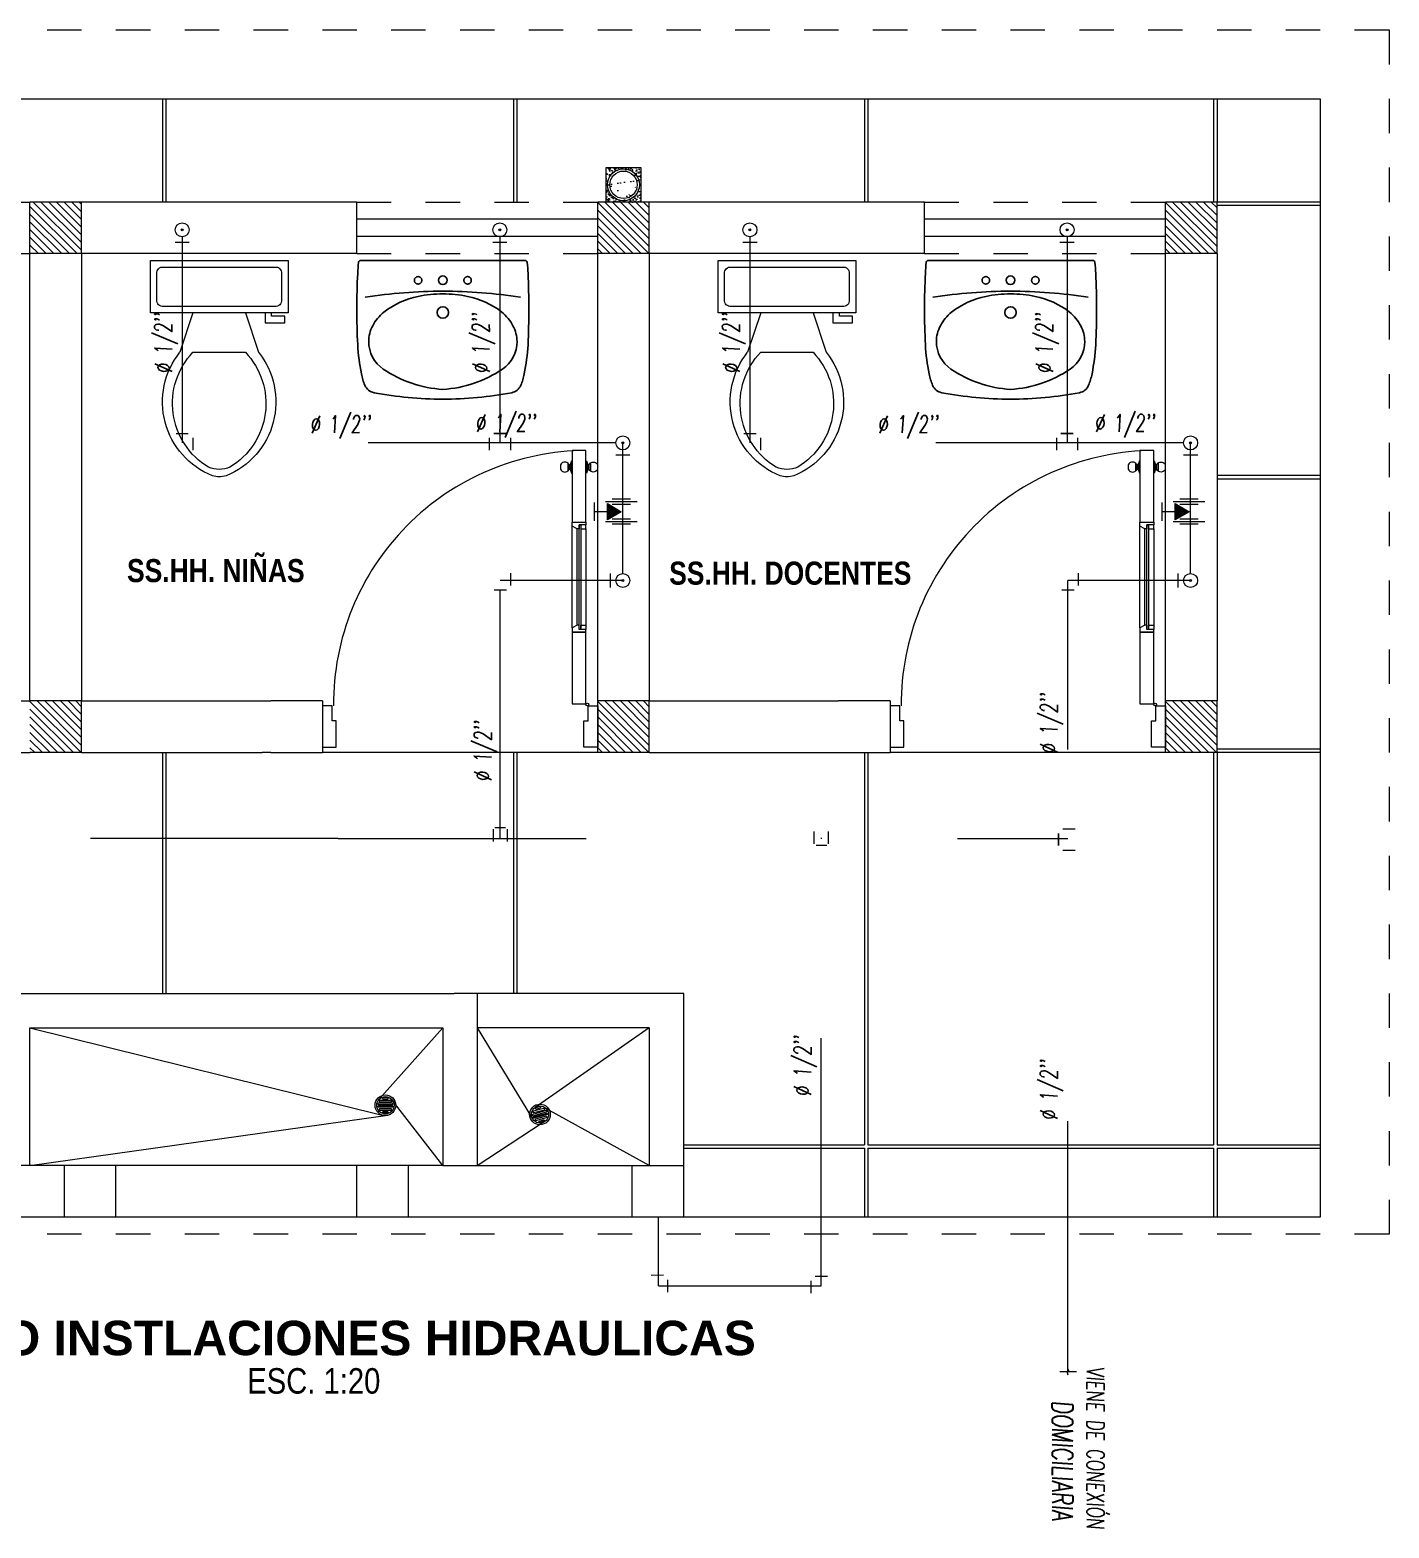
# Model space of a CAD drawing. Header units: metres. Extents: x 800066 to 1601495, y 9254195 to 18508415.
# Drawn here: x 800744.088 to 800748.038, y 9254203.555 to 9254207.909 of the extents above; entities that cross this region are included whole.
import ezdxf
from ezdxf.enums import TextEntityAlignment as Align

# ---------------------------------------------------------------- set-up
doc = ezdxf.new("R2010")
doc.units = ezdxf.units.M
doc.header["$LTSCALE"] = 0.3
doc.header["$MEASUREMENT"] = 0
for name, pattern in [('ACAD_ISO02W100', [15, 12, -3]), ('ACAD_ISO03W100', [30, 12, -18]), ('CENTER2', [1.125, 0.75, -0.125, 0.125, -0.125]), ('DASHED2', [0.375, 0.25, -0.125]), ('RAYITAS', [0.375, 0.25, -0.125])]:
    doc.linetypes.add(name, pattern=pattern)
for name, color, linetype, lineweight in [('-Achurado', 251, 'Continuous', 5), ('-Acotado', 251, 'Continuous', 5), ('-Textos', 7, 'Continuous', 20), ('-Vista', 148, 'Continuous', 9), ('acesorios agua fria', 7, 'Continuous', 20), ('ACI EJE', 8, 'DASHED2', 0), ('COTAS', 7, 'Continuous', 15), ('Desagüe', 155, 'Continuous', 40), ('FIC-2ES_CONCRETO 210', 251, 'Continuous', 30), ('ProfileEdges', 250, 'Continuous', 9), ('TEXTO', 7, 'Continuous', 20), ('TUBERIA AGUA', 5, 'CENTER2', 30), ('ventana alta', 7, 'ACAD_ISO02W100', 25)]:
    doc.layers.add(name, color=color, linetype=linetype, lineweight=lineweight)
doc.layers.add('g-textos-titulos', color=4, linetype='Continuous')
doc.layers.add('THIET-BI', color=21, linetype='Continuous')
doc.layers.add('Observacioness', color=6, linetype='Continuous', plot=False)
doc.styles.add('-Arial Narrow', font='ARIALN.TTF')
doc.styles.add('25-TITULO', font='arialbd.ttf', dxfattribs={"height": 0.1})
doc.styles.add('3mm', font='romans.shx', dxfattribs={"width": 0.9})
pattern_1 = [(314.9999999999999, (800625.4809181434, 9254152.841094268), (0.01122532015133645, 0.01122532015133644), [])]

# ---------------------------------------------------------------- blocks, each defined once
blk = doc.blocks.new('A$C562401CD')
at = {"color": 252, "lineweight": 5}
for p, q in [((0.8115284862681449, 1.616535924223626, -3.606926568657081e-09), (0.8115285646154007, 1.596488424220738, -3.606921012436355e-09)), ((0.8149236575519012, 1.626255937495955, -3.606846938606967e-09), (0.8149238118779465, 1.586768437488104, -3.606835994535719e-09)), ((0.8635686575408101, 1.626256127620678, -3.605667438476309e-09), (0.8635688118814073, 1.586768627612841, -3.605656494404703e-09)), ((0.8669639048037823, 1.616536140888059, -3.605582420575653e-09), (0.8669639831643394, 1.596488640885156, -3.605576864354615e-09)), ((0.8079518365102274, 1.613194660243991, -3.60701236631768e-09), (0.8067368365110497, 1.613194655495406, -3.607041826542953e-09)), ((0.8067368887446662, 1.599829655493139, -3.607038122395751e-09), (0.8079518887463166, 1.599829660241724, -3.607008662170425e-09)), ((0.8705405806798296, 1.613194904866646, -3.605494770841424e-09), (0.871755580678581, 1.613194909615444, -3.605465310616164e-09)), ((0.8717556329169156, 1.599829909613163, -3.605461606468857e-09), (0.8705406329156915, 1.599829904864379, -3.605491066694176e-09))]:
    blk.add_line(p, q, dxfattribs=at)
at = {"color": 252, "linetype": 'Continuous', "lineweight": 5}
blk.add_line((0.8324982573137163, 1.089012256180254, -3.606271957847167e-09), (0.8324970261641909, 1.404012256177751, -3.60635926098104e-09), dxfattribs=at)
at = {"color": 252, "lineweight": 5}
for points in [[(0.8024843142502789, 1.618890312873063, 0.5366071421153064), (0.7787918353183727, 1.613498296275182), (0.7787918899261967, 1.599525796279863, 0.5366071422821767), (0.8024844110082654, 1.594133964874572)], [(0.8760080584174545, 1.61889060023401, -0.5366071421153064), (0.8997005794968516, 1.61349876883628), (0.8997006341099905, 1.599526268840762, -0.5366071422821767), (0.8760081551754126, 1.594134252235719)]]:
    blk.add_lwpolyline(points, format="xyb", dxfattribs=at)
for points in [[(0.8061293953484778, 1.598139805381493), (0.8061293299066108, 1.614884500851929, 0.1006167159988266), (0.8024843110287065, 1.619714709604366), (0.8024844142253471, 1.593309568138764, 0.1006167159873857)], [(0.8723631395225766, 1.598140064250103), (0.8723630740741726, 1.614884759720738, -0.1006167159988266), (0.8760080551952285, 1.619714996965513), (0.8760081584023283, 1.593309855499712, -0.1006167159873857)]]:
    blk.add_lwpolyline(points, format="xyb", close=True, dxfattribs=at)
for points in [[(0.8167463071297902, 1.587983444611496), (0.8167461623004897, 1.625040944618931), (0.8149236575519012, 1.626255937495955), (0.8115284862681449, 1.616535924223626), (0.8097059898292116, 1.61562466710177), (0.8097060610575966, 1.597399667097861), (0.811528564622165, 1.596488424220738), (0.8149238118853077, 1.586768437488104), (0.8167463071363272, 1.587983444611496)], [(0.8617460236566785, 1.660512370496903), (0.8167460236569184, 1.660512194618548), (0.8167469382248669, 1.426512194620173), (0.8617469382250533, 1.426512370498529), (0.8617460236566785, 1.660512370496903)], [(0.8617463071321936, 1.587983620490064), (0.8617461622891938, 1.625041120497485), (0.8635686575408101, 1.626256127620678), (0.8669639048037823, 1.616536140888059), (0.868786408366077, 1.615624898012157), (0.8687864795993789, 1.597399898008447), (0.866963983157774, 1.596488640885156), (0.8635688118740461, 1.58676862761304), (0.8617463071252303, 1.587983620490064)], [(0.8061293923055359, 1.598918403118645), (0.8067368923057643, 1.598918405492824), (0.80673683294998, 1.614105905495933), (0.8061293329497516, 1.61410590312174)], [(0.8097060551241668, 1.59891841709775), (0.8079518923078126, 1.598918410241623), (0.8079518329487314, 1.614105910244717), (0.809705995765114, 1.614105917100645)], [(0.8687864736608333, 1.598918648008137), (0.8705406364771875, 1.598918654864278), (0.8705405771183337, 1.614106154867159), (0.8687864143017521, 1.614106148011231)], [(0.8723631364790378, 1.598918661987256), (0.8717556364788095, 1.598918659612863), (0.8717555771171135, 1.614106159615957), (0.8723630771173134, 1.61410616199035)], [(0.8617469734005851, 1.417512370498741), (0.8446469734005859, 1.417512303664935), (0.8446469734005859, 1.417512303664935), (0.839246973400293, 1.417512282559557), (0.8392470261637186, 1.404012282559464), (0.8324970261641909, 1.404012256177751), (0.8167469921598354, 1.412712492319187), (0.8167469382248669, 1.426512194620173), (0.8617469382250533, 1.426512370498529), (0.8617469734005851, 1.417512370498741)], [(0.8167482913179924, 1.080311896923902), (0.8167469921598354, 1.412712492319187)], [(0.8617470261640108, 1.404012370498648), (0.8617482573135646, 1.089012370501351)], [(0.8617483100771892, 1.075512370501059), (0.8446483100769626, 1.075512303667452), (0.8446483100769626, 1.075512303667452), (0.839248310076897, 1.075512282562087), (0.8392482573134714, 1.089012282561967), (0.8324982573137163, 1.089012256180254), (0.8167482913179924, 1.080311896923902), (0.8167483452529609, 1.066512194622916), (0.8617483452529484, 1.066512370501272), (0.8617483100771892, 1.075512370501059)], [(0.8617483452529484, 1.066512370501272), (0.8167483452529609, 1.066512194622916), (0.8167492598211368, 0.8325121946245417), (0.8617492598210958, 0.8325123705030961), (0.8617483452529484, 1.066512370501272)], [(0.03149947967517619, 0.776259125545252), (0.03149928620894116, 0.8257591255449057), (-7.137911381960294e-07, 0.8257590024299759), (-1.861556313542678e-07, 0.6907590024309087), (0.04499981384432772, 0.6907591783094631), (0.04499947967508433, 0.7762591783086776), (0.03149947967517619, 0.776259125545252)], [(0.8684994796687704, 0.7762623968852154), (0.8684992862025354, 0.8257623968848691), (0.8999992862020179, 0.8257625199997989), (0.8999998138374963, 0.6907625200007317), (0.8549998138381341, 0.6907623441221631), (0.8549994796690896, 0.7762623441217897), (0.8684994796687704, 0.7762623968852154)]]:
    blk.add_lwpolyline(points, dxfattribs=at)
at = {"color": 252, "linetype": 'Continuous', "lineweight": 5}
blk.add_lwpolyline([(0.839248310076897, 1.075512282562087), (0.839246973400293, 1.417512282559557), (0.8446469734005859, 1.417512303664935), (0.8446483100769626, 1.075512303667452)], close=True, dxfattribs=at)
at = {"color": 252, "lineweight": 5}
for points in [[(0.8617470261640108, 1.404012370498648), (0.8617469734005851, 1.417512370498741), (0.8446469734005859, 1.417512303664935), (0.8446470261640115, 1.404012303664842)], [(0.8617482573135646, 1.089012370501351), (0.8617483100771892, 1.075512370501059), (0.8446483100769626, 1.075512303667452), (0.844648257313537, 1.089012303667346)]]:
    blk.add_lwpolyline(points, close=True, dxfattribs=at)
blk.add_circle((0.8662492686148369, 0.8302623880909294, -3.62615590681292e-09), 0.004500000000000447, dxfattribs=at)
at = {"color": 252, "linetype": 'Continuous', "lineweight": 5}
blk.add_arc((0.8662492686148369, 0.8302623880909294, -3.62615590681292e-09), 0.8302621950325345, 90.3107671249488, 180.3107671249618, dxfattribs=at)
blk = doc.blocks.new('Toilet - top')
at = {"color": 252, "lineweight": 13, "true_color": 0x939598}
for p, q in [((9.5, -6), (9.5, -2)), ((-10, -8.5), (-8, -8.5)), ((-10, -9.5), (-10, -8.5)), ((-8, -8.5), (-8, -8)), ((-7, -8), (-7, -9.5)), ((-4, -8), (-6, -14)), ((4, -8), (6, -14)), ((-7, -9.5), (-10, -9.5)), ((4, -14), (-4, -14))]:
    blk.add_line(p, q, dxfattribs=at)
blk.add_lwpolyline([(10.5, -8), (10.5, 0), (-10.5, 0), (-10.5, -8)], close=True, dxfattribs=at)
for points in [[(-9.5, -2), (-9.5, -6)], [(8.5, -1), (-8.5, -1)], [(-8.5, -7), (8.5, -7)]]:
    blk.add_lwpolyline(points, dxfattribs=at)
for centre, radius, start, end in [((-8.625, -1.875), 0.8838834999999999, 81.8699, 188.1301), ((8.625, -1.875), 0.8838834999999999, 351.8699, 98.13009999999998), ((-8.625, -6.125), 0.8838834999999999, 171.869898, 278.1301), ((8.625, -6.125), 0.8838834999999999, 261.8699, 8.130099999999993), ((3.519562435188957, -21.58049502388982), 12.16902005083647, 141.4691096810948, 247.9714346835576), ((4.199957580658808, -21.81740929088453), 11.3291791325804, 136.3677254423718, 238.946823937405), ((-3.519499936778317, -21.58047137067522), 12.16903423757823, 292.0284332733153, 38.53070636800452), ((-4.199890672038477, -21.81738596564129), 11.32918622148567, 301.0530065773863, 43.63209216694732), ((2.096609817270334e-05, -27.87646475467881), 4, 245.7318247449371, 294.2681740488959), ((2.094152141829397e-05, -28.99996806116074), 4, 254.8605283244436, 285.1394707718433)]:
    blk.add_arc(centre, radius, start, end, dxfattribs=at)
blk = doc.blocks.new('GO-L1')
at = {"color": 252, "true_color": 0x939598}
for q in [(-0.3327824254450604, 0), (0.3327824254450604, 0)]:
    blk.add_line((0, 0), q, dxfattribs=at)
at = {"color": 252, "linetype": 'RAYITAS', "true_color": 0x939598}
for centre in [(-0.09999999999999432, -0.0799999999999983), (0.09999999999999432, -0.0799999999999983)]:
    blk.add_circle(centre, 0.015, dxfattribs=at)
at = {"color": 252, "true_color": 0x939598}
for centre, radius in [((0, -0.0799999999999983), 0.0175), ((0, -0.2099999999999937), 0.023)]:
    blk.add_circle(centre, radius, dxfattribs=at)
for centre, radius, start, end in [((-0.3327824254450604, -0.007999999999995566), 0.008, 90, 174.3540644898842), ((0.3327824254450604, -0.007999999999995566), 0.008, 5.645935510115757, 90), ((2.652542007047458, -0.195999999999998), 3, 177.2487454111207, 182.7512545888794), ((0.5200601350663305, -0.09231231808202267), 0.8650000000000001, 174.3540644898844, 177.3288293691804), ((-0.5200601350663305, -0.09231231808202267), 0.8650000000000001, 2.67117063081956, 5.645935510115578), ((-2.652542007047458, -0.195999999999998), 3, 357.2487454111206, 2.751254588879296), ((0, -2.123999999999995), 2, 90, 99.01986024400992), ((-0.03181321100632317, -0.4781009698542675), 0.34, 101.5680942305904, 127.4202598148405), ((-0.003000947976701696, -0.6099905202330262), 0.475, 89.63801516326619, 101.7831711117331), ((0, -2.123999999999995), 2, 80.98013975599007, 90), ((0.003000947976701696, -0.6099905202330262), 0.475, 78.21682888826687, 90.36198483673382), ((0.03181321100632317, -0.4781009698542675), 0.34, 52.57974018515949, 78.43190576940964), ((-0.1193186804561464, -0.3496382568626899), 0.185, 130.0736628823188, 152.3456732909803), ((0.1193186804561464, -0.3496382568626899), 0.185, 27.65432670901967, 49.92633711768118), ((-0.1695964615588963, -0.3269999999999982), 0.13, 150.8983235834534, 180), ((0.1695964615588963, -0.3269999999999982), 0.13, 0, 29.10167641654664), ((0.5195640095527239, -0.2901783038704195), 0.8650000000000001, 183.3019116716037, 191.1871020332788), ((-0.1645964615588866, -0.3269999999999982), 0.135, 180, 235.6913590017151), ((0.1645964615588866, -0.3269999999999982), 0.135, 304.3086409982849, 0), ((-0.5195640095527239, -0.2901783038704195), 0.8650000000000001, 348.8128979667213, 356.6980883283964), ((-0.08394301275494342, -0.4085321012941279), 0.25, 191.4125232143251, 202.4373626343587), ((0.02729754206491464, -0.04578502322551969), 0.4754484862487149, 235.6913590017151, 266.7085929295283), ((-0.02729754206491464, -0.04578502322551969), 0.4754484862487149, 273.2914070704717, 304.3086409982849), ((0.08394301275494342, -0.4085321012941279), 0.25, 337.5626373656413, 348.5874767856749), ((-0.2688024808922336, -0.4848667398273392), 0.05, 202.4373626343588, 259.3166524255129), ((0, 0.9399999999999977), 1.5, 259.3166524255126, 270.0000000000001), ((0, 0.9399999999999977), 1.5, 270, 280.6833475744875), ((0.2688024808922336, -0.4848667398273392), 0.05, 280.6833475744872, 337.5626373656413)]:
    blk.add_arc(centre, radius, start, end, dxfattribs=at)

msp = doc.modelspace()

# ---------------------------------------------------------------- hatches: boundary and pattern name
at = {"layer": '-Achurado', "lineweight": 5, "ltscale": 0.008999999999999998}
h = msp.add_hatch(dxfattribs=at)
h.set_pattern_fill('ANSI31', color=256, scale=0.005, angle=-90.00000000000001)
h.set_pattern_definition(pattern_1)
h.paths.add_polyline_path([(800744.0876254417, 9254207.409023058), (800744.0876254428, 9254207.25902314), (800744.2376254844, 9254207.259023128), (800744.2376254832, 9254207.409023046)])
h = msp.add_hatch(dxfattribs=at)
h.set_pattern_fill('ANSI31', color=256, scale=0.005, angle=-90.00000000000001)
h.set_pattern_definition(pattern_1)
h.paths.add_polyline_path([(800745.7376260465, 9254207.409022909), (800745.7376260476, 9254207.25902299), (800745.8876260892, 9254207.259022977), (800745.8876260881, 9254207.409022897)])
h = msp.add_hatch(dxfattribs=at)
h.set_pattern_fill('ANSI31', color=256, scale=0.005, angle=-90.00000000000001)
h.set_pattern_definition([(314.9999999999999, (800627.1309108535, 9254152.841094268), (0.01122532015133645, 0.01122532015133644), [])])
h.paths.add_polyline_path([(800747.3876187566, 9254207.409022909), (800747.3876187578, 9254207.25902299), (800747.5376187993, 9254207.259022977), (800747.5376187982, 9254207.409022897)])
h = msp.add_hatch(dxfattribs=at)
h.set_pattern_fill('ANSI31', color=256, scale=0.005, angle=-90.00000000000001)
h.set_pattern_definition([(314.9999999999999, (800623.8309175699, 9254151.391093899), (0.01122532015133645, 0.01122532015133644), [])])
h.paths.add_polyline_path([(800744.0876254732, 9254205.959022539), (800744.0876254742, 9254205.809022618), (800744.2376255157, 9254205.809022607), (800744.2376255146, 9254205.959022526)])
h = msp.add_hatch(dxfattribs=at)
h.set_pattern_fill('ANSI31', color=256, scale=0.005, angle=-90.00000000000001)
h.set_pattern_definition([(314.9999999999999, (800625.4809181421, 9254151.391093945), (0.01122532015133645, 0.01122532015133644), [])])
h.paths.add_polyline_path([(800745.7376260454, 9254205.959022583), (800745.7376260464, 9254205.809022665), (800745.8876260879, 9254205.809022654), (800745.8876260868, 9254205.959022572)])
h = msp.add_hatch(dxfattribs=at)
h.set_pattern_fill('ANSI31', color=256, scale=0.005, angle=-90.00000000000001)
h.set_pattern_definition([(314.9999999999999, (800627.1309109275, 9254151.39109399), (0.01122532015133645, 0.01122532015133644), [])])
h.paths.add_polyline_path([(800747.3876188307, 9254205.95902263), (800747.3876188317, 9254205.809022712), (800747.5376188733, 9254205.809022699), (800747.5376188722, 9254205.959022619)])
at = {"layer": 'acesorios agua fria'}
h = msp.add_hatch(color=5, dxfattribs=at)
h.dxf.hatch_style = 1
h.paths.add_polyline_path([(800744.5328302433, 9254207.32812077, -1), (800744.5271760403, 9254207.32812077, -1)])
h = msp.add_hatch(color=5, dxfattribs=at)
h.dxf.hatch_style = 1
h.paths.add_polyline_path([(800745.4561862837, 9254207.32812077, -1), (800745.4505320807, 9254207.32812077, -1)])
h = msp.add_hatch(color=5, dxfattribs=at)
h.dxf.hatch_style = 1
h.paths.add_polyline_path([(800746.1828296552, 9254207.328120777, -1), (800746.1771754522, 9254207.328120777, -1)])
h = msp.add_hatch(color=5, dxfattribs=at)
h.dxf.hatch_style = 1
h.paths.add_polyline_path([(800747.1045687451, 9254207.328120777, -1), (800747.0989145421, 9254207.328120777, -1)])
h = msp.add_hatch(color=5, dxfattribs=at)
h.dxf.hatch_style = 1
h.paths.add_polyline_path([(800745.8079603208, 9254206.709022468, 1), (800745.8136145239, 9254206.709022468, 1)])
h = msp.add_hatch(color=5, dxfattribs=at)
h.dxf.hatch_style = 1
h.paths.add_polyline_path([(800747.4579597327, 9254206.709022475, 1), (800747.4636139357, 9254206.709022475, 1)])
h = msp.add_hatch(color=5, dxfattribs=at)
h.dxf.hatch_style = 1
h.paths.add_polyline_path([(800745.7657025505, 9254206.509045577), (800745.7656892815, 9254206.485620415), (800745.8062759116, 9254206.509022472)], flags=16)
h.paths.add_polyline_path([(800745.7657158193, 9254206.532470496), (800745.7656892815, 9254206.485620415), (800745.8062759116, 9254206.509022472)])
h = msp.add_hatch(color=5, dxfattribs=at)
h.dxf.hatch_style = 1
h.paths.add_polyline_path([(800747.4157019624, 9254206.509045584), (800747.4156886934, 9254206.485620422), (800747.4562753235, 9254206.50902248)], flags=16)
h.paths.add_polyline_path([(800747.4157152312, 9254206.532470504), (800747.4156886934, 9254206.485620422), (800747.4562753235, 9254206.50902248)])
h = msp.add_hatch(color=5, dxfattribs=at)
h.dxf.hatch_style = 1
h.paths.add_polyline_path([(800745.8062759116, 9254206.509022472), (800745.7657025505, 9254206.509045577), (800745.7656892815, 9254206.485620415)])
h = msp.add_hatch(color=5, dxfattribs=at)
h.dxf.hatch_style = 1
h.paths.add_polyline_path([(800747.4562753235, 9254206.50902248), (800747.4157019624, 9254206.509045584), (800747.4156886934, 9254206.485620422)])
h = msp.add_hatch(color=5, dxfattribs=at)
h.dxf.hatch_style = 1
h.paths.add_polyline_path([(800745.8107874223, 9254206.31184957, 1), (800745.8107874223, 9254206.306195367, 1)])
h = msp.add_hatch(color=5, dxfattribs=at)
h.dxf.hatch_style = 1
h.paths.add_polyline_path([(800747.4607868342, 9254206.311849577, 1), (800747.4607868342, 9254206.306195375, 1)])
at = {"layer": 'Observacioness', "lineweight": 5, "ltscale": 0.1}
h = msp.add_hatch(dxfattribs=at)
h.set_pattern_fill('AR-CONC', color=0, scale=0.003)
h.set_pattern_definition([(49.99999999999999, (-50.3773904806003, -21.5341941062361), (0.02151780547802261, -0.001882564049477853), [0.00225, -0.02475]), (355, (-50.3773904806003, -21.5341941062361), (-0.004162540008390001, 0.02256576401100036), [0.0018, -0.0198]), (100.45144446, (-50.37559733015951, -21.53435098566115), (0.01735526540181336, 0.02068319972905888), [0.001912205759999995, -0.02103426335999992]), (46.18420000000001, (-50.3773904806003, -21.52819410711527), (0.03201723992014717, -0.004965578423792296), [0.003375, -0.037125]), (96.63563549, (-50.37472237821203, -21.52860790491104), (0.02803985837022685, 0.02922355802323651), [0.00286831026, -0.0315514128]), (351.1841639899999, (-50.3773904806003, -21.52819410711527), (0.02803985835164319, 0.02922355800809971), [0.0027, -0.02970000003]), (21, (-50.37439048057422, -21.52969410642982), (0.01790721156355385, -0.01207856671996017), [0.00225, -0.02475]), (326.0000000000001, (-50.37439048057422, -21.52969410642982), (0.007299459957647452, 0.02175450135140559), [0.0018, -0.0198]), (71.45144474, (-50.37289821298327, -21.53070065379143), (0.02520667130189913, 0.009675934584190615), [0.0019122057, -0.02103426336]), (37.50000000000001, (-50.3773904806003, -21.5341941062361), (0.0003647956595187201, 0.009986815614939346), [0, -0.01956, 0, -0.0201, 0, -0.019875]), (7.499999999999999, (-50.3773904806003, -21.5341941062361), (0.007892086123264459, 0.01183235135647081), [0, -0.01146, 0, -0.01911, 0, -0.007575]), (327.5, (-50.38408048055135, -21.5341941062361), (0.01601467308517227, -0.0006766461520313927), [0, -0.0075, 0, -0.0234, 0, -0.03105]), (317.5, (-50.38708048057742, -21.5341941062361), (0.01749558508027159, 0.003003149469969532), [0, -0.00975, 0, -0.01554, 0, -0.02205])])
h.paths.add_polyline_path([(800745.7626260136, 9254207.409023143), (800745.7626260136, 9254207.509023143), (800745.8626260136, 9254207.509023143), (800745.8626260136, 9254207.409023143)])
edge = h.paths.add_edge_path(flags=16)
edge.add_arc((800745.8126260135, 9254207.459023144), 0.04620798642281443, 0, 360)

# ---------------------------------------------------------------- linework, layer by layer
at = {"layer": '-Vista', "color": 254, "lineweight": 5}
for p, q in [((800744.4726359554, 9254207.7093577), (800744.4726359554, 9254207.409365188)), ((800744.4826359554, 9254207.7093577), (800744.4826359554, 9254207.409365188)), ((800745.4926359555, 9254207.709357651), (800745.4926359555, 9254207.409365142)), ((800745.5026359555, 9254207.709357651), (800745.5026359555, 9254207.409365142)), ((800746.5126359555, 9254207.709357446), (800746.5126359555, 9254207.409364935)), ((800746.5226359555, 9254207.709357446), (800746.5226359555, 9254207.409364935)), ((800747.5276272228, 9254207.709015569), (800747.5276272228, 9254207.409023058)), ((800747.5376272228, 9254207.709015569), (800747.5376272228, 9254207.409023058)), ((800747.8376197331, 9254207.409023058), (800747.5376272228, 9254207.409023058)), ((800747.8376197331, 9254207.399023058), (800747.5376272228, 9254207.399023058)), ((800747.8376192481, 9254206.614022812), (800747.5376267378, 9254206.614022812)), ((800747.8376192481, 9254206.604022812), (800747.5376267378, 9254206.604022812)), ((800744.4726288071, 9254205.809022812), (800744.4726288071, 9254205.109022984)), ((800744.4826288071, 9254205.809022812), (800744.4826288071, 9254205.109022984)), ((800745.7376150265, 9254205.80902304), (800744.9376253384, 9254205.8090229)), ((800745.4926288071, 9254205.809022812), (800745.4926288071, 9254205.109022984)), ((800745.5026288071, 9254205.809022812), (800745.5026288071, 9254205.109022984)), ((800746.512628807, 9254205.809022812), (800746.512628807, 9254204.66902288)), ((800746.522628807, 9254205.809022812), (800746.522628807, 9254204.66902288)), ((800747.3876188317, 9254205.809022712), (800746.5876118497, 9254205.809022844)), ((800747.5276188356, 9254205.809022851), (800747.5276188356, 9254204.66902288)), ((800747.5376188356, 9254205.809022851), (800747.5376188356, 9254204.66902288)), ((800747.8376192481, 9254205.819022812), (800747.5376267378, 9254205.819022812)), ((800747.8376192481, 9254205.809022812), (800747.5376267378, 9254205.809022812)), ((800745.987623807, 9254204.66902288), (800746.512628807, 9254204.66902288)), ((800745.987623807, 9254204.65902288), (800746.512628807, 9254204.65902288)), ((800746.512628807, 9254204.65902288), (800746.512628807, 9254204.459022881)), ((800746.522628807, 9254204.66902288), (800747.5276188356, 9254204.66902288)), ((800746.522628807, 9254204.65902288), (800746.522628807, 9254204.459022881)), ((800746.522628807, 9254204.65902288), (800747.5276188356, 9254204.65902288)), ((800747.5276188356, 9254204.65902288), (800747.5276188356, 9254204.45902292)), ((800747.5376188356, 9254204.66902288), (800747.8376118054, 9254204.66902288)), ((800747.5376188356, 9254204.65902288), (800747.5376188356, 9254204.45902292)), ((800747.5376188356, 9254204.65902288), (800747.8376118054, 9254204.65902288))]:
    msp.add_line(p, q, dxfattribs=at)
at = {"layer": '-Vista', "color": 253, "lineweight": 5}
for p, q in [((800743.987623807, 9254205.109022984), (800745.3201974002, 9254205.109022984, -1.441893592544702e-07)), ((800745.987623807, 9254205.109022984), (800745.3201974002, 9254205.109022984, -1.441893592544702e-07)), ((800745.3876238071, 9254205.109022984), (800745.3876238071, 9254204.609022984)), ((800745.987623807, 9254204.459022984), (800745.987623807, 9254205.109022984)), ((800744.087623807, 9254204.609022984), (800744.087623807, 9254205.009022985)), ((800744.087623807, 9254205.009022985), (800745.2876238071, 9254205.009022985)), ((800744.087623807, 9254205.009022985), (800745.110914522, 9254204.755659385, -6.065445808153966)), ((800745.287623807, 9254205.009022985), (800745.102019175, 9254204.80065136, -6.065445808153966)), ((800745.2876238071, 9254205.009022985), (800745.2876238071, 9254204.609022984)), ((800745.8876238071, 9254205.009022985), (800745.3876238071, 9254205.009022985)), ((800745.3876238071, 9254205.009022985), (800745.5485533245, 9254204.744235646, -6.065445636800589)), ((800745.8876238071, 9254205.009022985), (800745.5556264963, 9254204.777732776, -6.065445636800589)), ((800745.8876238071, 9254205.009022985), (800745.8876238071, 9254204.609022984)), ((800745.2876238071, 9254204.609022984), (800745.1405393383, 9254204.799218204, -6.065445808153966)), ((800744.087623807, 9254204.609022984), (800745.1276952182, 9254204.754852992, -6.065445808153966)), ((800745.3876238071, 9254204.609022984), (800745.5766314933, 9254204.733138412, -6.065445636800589)), ((800745.8876238071, 9254204.609022984), (800745.5888124292, 9254204.773589527, -6.065445636800589)), ((800745.2876238071, 9254204.609022984), (800743.987623807, 9254204.609022984)), ((800744.187623807, 9254204.459022984), (800744.187623807, 9254204.609022984)), ((800744.337623807, 9254204.459022984), (800744.337623807, 9254204.609022984)), ((800745.0376238071, 9254204.459022984), (800745.0376238071, 9254204.609022984)), ((800745.187623807, 9254204.459022984), (800745.187623807, 9254204.609022984)), ((800745.2876238071, 9254204.609022984), (800745.987623807, 9254204.609022984)), ((800745.837623807, 9254204.459022984), (800745.837623807, 9254204.609022984)), ((800745.987623807, 9254204.459022984), (800743.987623807, 9254204.459022984))]:
    msp.add_line(p, q, dxfattribs=at)
for points, elevation in [([(800745.1406872525, 9254204.790022984), (800745.1006872525, 9254204.790022984, 0.414213562373095), (800745.0986872525, 9254204.788022984), (800745.0986872525, 9254204.788022984, 0.414213562373095), (800745.1006872525, 9254204.786022983), (800745.1406872525, 9254204.786022983, 0.414213562373095), (800745.1426872525, 9254204.788022984), (800745.1426872525, 9254204.788022984, 0.4142135623731246)], -6.065445808153966), ([(800745.1406872525, 9254204.778022984), (800745.1006872525, 9254204.778022984, -0.414213562373095), (800745.0986872525, 9254204.780022984), (800745.0986872525, 9254204.780022984, -0.4142135623730952), (800745.1006872525, 9254204.782022985), (800745.1406872525, 9254204.782022985, -0.414213562373095), (800745.1426872525, 9254204.780022984), (800745.1426872525, 9254204.780022984, -0.4142135623731245)], -6.065445808153966), ([(800745.1366872526, 9254204.798022984), (800745.1046872525, 9254204.798022984, 0.4142135623730951), (800745.1026872526, 9254204.796022983), (800745.1026872526, 9254204.796022983, 0.4142135623730951), (800745.1046872525, 9254204.794022985), (800745.1366872526, 9254204.794022985, 0.414213562373095), (800745.1386872525, 9254204.796022983), (800745.1386872525, 9254204.796022983, 0.4142135623730854)], -6.065445808153966), ([(800745.1286872525, 9254204.804022985), (800745.1286872525, 9254204.804022985, 0.4142135623730952), (800745.1266872525, 9254204.806022983), (800745.1146872526, 9254204.806022983, 0.4142135623730951), (800745.1126872525, 9254204.804022985), (800745.1126872525, 9254204.804022985, 0.4142135623730951), (800745.1146872526, 9254204.802022984), (800745.1266872525, 9254204.802022984, 0.4142135623730713)], -6.065445808153966), ([(800745.5722516099, 9254204.77863365), (800745.5722516099, 9254204.77863365, 0.4142135623730952), (800745.5697879399, 9254204.780023014), (800745.5582288402, 9254204.776800094, 0.4142135623730951), (800745.5568394769, 9254204.774336424), (800745.5568394769, 9254204.774336424, 0.4142135623730951), (800745.5593031469, 9254204.77294706), (800745.5708622466, 9254204.77616998, 0.4142135623730713)], -6.065445636800589), ([(800745.1366872526, 9254204.774022983), (800745.1046872525, 9254204.774022983, 0.4142135623730951), (800745.1026872526, 9254204.772022983), (800745.1026872526, 9254204.772022983, 0.4142135623730951), (800745.1046872525, 9254204.770022985), (800745.1366872526, 9254204.770022985, 0.414213562373095), (800745.1386872525, 9254204.772022983), (800745.1386872525, 9254204.772022983, 0.4142135623730854)], -6.065445808153966), ([(800745.1286872525, 9254204.764022984), (800745.1286872525, 9254204.764022984, -0.4142135623730951), (800745.1266872525, 9254204.762022983), (800745.1146872526, 9254204.762022983, -0.4142135623730952), (800745.1126872525, 9254204.764022984), (800745.1126872525, 9254204.764022984, -0.4142135623730952), (800745.1146872526, 9254204.766022984), (800745.1266872525, 9254204.766022984, -0.4142135623730715)], -6.065445808153966), ([(800745.587570783, 9254204.768370954), (800745.5490404505, 9254204.757627888, 0.414213562373095), (800745.5476510872, 9254204.755164217), (800745.5476510872, 9254204.755164217, 0.414213562373095), (800745.5501147571, 9254204.753774853), (800745.5886450897, 9254204.76451792, 0.414213562373095), (800745.590034453, 9254204.76698159), (800745.590034453, 9254204.76698159, 0.4142135623731246)], -6.065445636800589), ([(800745.5815691364, 9254204.775002714), (800745.5507448704, 9254204.76640826, 0.4142135623730951), (800745.5493555071, 9254204.76394459), (800745.5493555071, 9254204.76394459, 0.4142135623730951), (800745.5518191771, 9254204.762555227), (800745.582643443, 9254204.77114968, 0.414213562373095), (800745.5840328063, 9254204.77361335), (800745.5840328063, 9254204.77361335, 0.4142135623730854)], -6.065445636800589), ([(800745.590793703, 9254204.756811853), (800745.5522633705, 9254204.746068787, -0.414213562373095), (800745.5497997005, 9254204.74745815), (800745.5497997005, 9254204.74745815, -0.4142135623730952), (800745.5511890638, 9254204.749921821), (800745.5897193963, 9254204.760664888, -0.414213562373095), (800745.5921830662, 9254204.759275524), (800745.5921830662, 9254204.759275524, -0.4142135623731245)], -6.065445636800589), ([(800745.5880149764, 9254204.751884514), (800745.5571907103, 9254204.743290061, 0.4142135623730951), (800745.5558013471, 9254204.74082639), (800745.5558013471, 9254204.74082639, 0.4142135623730951), (800745.558265017, 9254204.739437027), (800745.589089283, 9254204.74803148, 0.414213562373095), (800745.5904786463, 9254204.75049515), (800745.5904786463, 9254204.75049515, 0.4142135623730854)], -6.065445636800589), ([(800745.5829946765, 9254204.740103317), (800745.5829946765, 9254204.740103317, -0.4142135623730951), (800745.5816053132, 9254204.737639647), (800745.5700462135, 9254204.734416727, -0.4142135623730952), (800745.5675825435, 9254204.73580609), (800745.5675825435, 9254204.73580609, -0.4142135623730952), (800745.5689719068, 9254204.738269761), (800745.5805310066, 9254204.741492681, -0.4142135623730715)], -6.065445636800589)]:
    msp.add_lwpolyline(points, format="xyb", close=True, dxfattribs=dict(at, elevation=elevation))
for centre, radius in [((800745.1206872525, 9254204.784022983, -6.065445808153966), 0.0299999999999964), ((800745.1206872525, 9254204.784022983, -6.065445808153966), 0.02499999999997726), ((800745.5699170767, 9254204.757219872, -6.065445636800589), 0.0299999999999964), ((800745.5699170767, 9254204.757219872, -6.065445636800589), 0.02499999999997726)]:
    msp.add_circle(centre, radius, dxfattribs=at)
at = {"layer": 'acesorios agua fria', "color": 5}
for p, q in [((800744.5093072087, 9254207.292373896), (800744.550699075, 9254207.292373896)), ((800745.4326632491, 9254207.292373896), (800745.4740551154, 9254207.292373896)), ((800746.1593066206, 9254207.292373903), (800746.2006984869, 9254207.292373903)), ((800747.0810457105, 9254207.292373903), (800747.1224375768, 9254207.292373903)), ((800744.5122140902, 9254206.73647418), (800744.5478270361, 9254206.736454008)), ((800745.4711482339, 9254206.73647418), (800745.435535288, 9254206.736454008)), ((800745.4355701306, 9254206.73647418), (800745.4711830765, 9254206.736454008)), ((800746.1622135021, 9254206.736474188), (800746.197826448, 9254206.736454016)), ((800747.1195306953, 9254206.736474188), (800747.0839177493, 9254206.736454016)), ((800747.083952592, 9254206.736474188), (800747.1195655379, 9254206.736454016)), ((800744.5607693094, 9254206.723497063), (800744.5607491367, 9254206.687884118)), ((800745.4225930147, 9254206.723497063), (800745.4226131873, 9254206.687884118)), ((800745.4841253498, 9254206.723497063), (800745.4841051771, 9254206.687884118)), ((800746.2107687213, 9254206.72349707), (800746.2107485486, 9254206.687884126)), ((800747.0709754761, 9254206.72349707), (800747.0709956487, 9254206.687884126)), ((800747.1325078112, 9254206.72349707), (800747.1324876385, 9254206.687884126)), ((800745.8314833555, 9254206.673275594), (800745.7900914892, 9254206.673275594)), ((800747.4814827674, 9254206.673275601), (800747.4400909011, 9254206.673275601)), ((800745.7281115202, 9254206.482268622), (800745.7280811019, 9254206.535687754)), ((800745.8524673341, 9254206.537856165), (800745.7601316537, 9254206.537803862)), ((800745.7656892815, 9254206.485620415), (800745.7657158193, 9254206.532470496)), ((800745.7656892815, 9254206.485620415), (800745.7657158193, 9254206.532470496)), ((800745.7657158193, 9254206.532470496), (800745.8062759116, 9254206.509022472)), ((800745.7657158193, 9254206.532470496), (800745.8062759116, 9254206.509022472)), ((800745.8330044859, 9254206.545668432), (800745.7795853531, 9254206.545638254)), ((800745.8330131316, 9254206.530405082), (800745.7795939989, 9254206.530374903)), ((800747.3781109321, 9254206.48226863), (800747.3780805138, 9254206.535687761)), ((800747.502466746, 9254206.537856173), (800747.4101310656, 9254206.53780387)), ((800747.4156886934, 9254206.485620422), (800747.4157152312, 9254206.532470504)), ((800747.4156886934, 9254206.485620422), (800747.4157152312, 9254206.532470504)), ((800747.4157152312, 9254206.532470504), (800747.4562753235, 9254206.50902248)), ((800747.4157152312, 9254206.532470504), (800747.4562753235, 9254206.50902248)), ((800747.4830038978, 9254206.54566844), (800747.429584765, 9254206.545638261)), ((800747.4830125435, 9254206.53040509), (800747.4295934108, 9254206.53037491)), ((800745.806276484, 9254206.509022472), (800745.7280963111, 9254206.508977955)), ((800745.8525001958, 9254206.479842033), (800745.7601645155, 9254206.47978973)), ((800745.8062759116, 9254206.509022472), (800745.7656892815, 9254206.485620415)), ((800745.8062759116, 9254206.509022472), (800745.7656892815, 9254206.485620415)), ((800745.8330373475, 9254206.4876543), (800745.7796182147, 9254206.487624122)), ((800747.4562758959, 9254206.50902248), (800747.378095723, 9254206.508977963)), ((800747.5024996077, 9254206.47984204), (800747.4101639274, 9254206.479789738)), ((800747.4562753235, 9254206.50902248), (800747.4156886934, 9254206.485620422)), ((800747.4562753235, 9254206.50902248), (800747.4156886934, 9254206.485620422)), ((800747.4830367594, 9254206.487654308), (800747.4296176266, 9254206.48762413)), ((800745.8330459933, 9254206.47239095), (800745.7796268605, 9254206.472360771)), ((800747.4830454052, 9254206.472390957), (800747.4296262724, 9254206.472360779)), ((800745.4851236634, 9254206.294547882), (800745.4851034908, 9254206.330160826)), ((800745.7750405448, 9254206.28832654), (800745.7750405448, 9254206.329718405)), ((800747.1351230753, 9254206.29454789), (800747.1351029027, 9254206.330160834)), ((800747.4250399567, 9254206.288326547), (800747.4250399567, 9254206.329718413)), ((800745.4365684442, 9254206.281570764), (800745.4721813902, 9254206.281590937)), ((800747.0865678561, 9254206.281570772), (800747.122180802, 9254206.281590944)), ((800745.4339134024, 9254205.586792298), (800745.4339300088, 9254205.550682377)), ((800745.438817546, 9254205.591508629), (800745.4697721391, 9254205.591522865)), ((800745.4532247409, 9254205.571103774), (800745.4554902508, 9254205.571103774)), ((800745.4543574959, 9254205.56997102), (800745.4543574959, 9254205.572236529)), ((800745.474787151, 9254205.586811094), (800745.4748037574, 9254205.550701175)), ((800746.367194152, 9254205.543315161), (800746.3671775456, 9254205.57942508)), ((800746.3876238071, 9254205.560155235), (800746.3876238071, 9254205.557889726)), ((800746.4080679006, 9254205.543333957), (800746.4080512942, 9254205.579443878)), ((800747.0769051994, 9254205.538618166), (800747.0769253721, 9254205.574231112)), ((800747.0769051994, 9254205.574196268), (800747.0769253721, 9254205.538583321)), ((800747.089882316, 9254205.587173386), (800747.1254952619, 9254205.587153213)), ((800746.403163757, 9254205.538617626), (800746.3722091638, 9254205.53860339)), ((800746.388756562, 9254205.55902248), (800746.3864910521, 9254205.55902248)), ((800747.089882316, 9254205.525641048), (800747.1254952619, 9254205.52566122)), ((800745.9285392176, 9254204.289789151, 0.5999999999999996), (800745.892926273, 9254204.289768979, 0.5999999999999996)), ((800745.9415163352, 9254204.241233932, 0.5999999999999996), (800745.9414961628, 9254204.276846878, 0.5999999999999996)), ((800746.3568576395, 9254204.273870384), (800746.3568778122, 9254204.23825744)), ((800746.4054128587, 9254204.286847502), (800746.3697999128, 9254204.28682733))]:
    msp.add_line(p, q, dxfattribs=at)
for centre, radius in [((800744.5300031418, 9254207.328120774), 0.02038374947122456), ((800745.4533591822, 9254207.328120774), 0.02038374947122456), ((800746.1800025537, 9254207.328120781), 0.02038374947122456), ((800747.1017416436, 9254207.328120781), 0.02038374947122456), ((800744.5300031418, 9254207.328120774), 0.002827101476987082), ((800745.4533591822, 9254207.328120774), 0.002827101476987082), ((800746.1800025537, 9254207.328120781), 0.002827101476987082), ((800747.1017416436, 9254207.328120781), 0.002827101476987082), ((800745.8107874223, 9254206.709022472), 0.02038374947122456), ((800745.8107874223, 9254206.709022472), 0.002827101476987082), ((800747.4607868342, 9254206.70902248), 0.02038374947122456), ((800747.4607868342, 9254206.70902248), 0.002827101476987082), ((800745.8107874223, 9254206.309022473), 0.02038374947122456), ((800745.8107874223, 9254206.309022473), 0.002827101476987082), ((800747.4607868342, 9254206.30902248), 0.02038374947122456), ((800747.4607868342, 9254206.30902248), 0.002827101476987082)]:
    msp.add_circle(centre, radius, dxfattribs=at)
at = {"layer": 'ACI EJE', "lineweight": 5, "ltscale": 0.3}
for p, q in [((800743.3876181669, 9254207.409023104), (800744.0876254754, 9254207.409022987)), ((800745.0376077192, 9254207.409023479), (800745.7376150278, 9254207.409023361)), ((800746.6876083186, 9254207.409023229), (800747.3876156271, 9254207.409023112)), ((800743.3876181669, 9254207.259023108), (800744.0876254754, 9254207.25902299)), ((800745.0376077192, 9254207.259023482), (800745.7376150278, 9254207.259023365)), ((800746.6876083186, 9254207.259023232), (800747.3876156271, 9254207.259023115))]:
    msp.add_line(p, q, dxfattribs=at)
at = {"layer": 'ACI EJE', "ltscale": 0.3}
msp.add_lwpolyline([(800741.9376362443, 9254204.40902286), (800741.9376367227, 9254207.909022976), (800748.0376193102, 9254207.90902323), (800748.0376108817, 9254204.409023108)], close=True, dxfattribs=at)
at = {"layer": 'COTAS', "color": 5, "linetype": 'ACAD_ISO03W100', "lineweight": 15, "ltscale": 0.1}
for p, q in [((800747.0806993848, 9254204.010559604), (800747.1006999785, 9254204.010559604)), ((800747.1006999785, 9254204.010559604), (800747.1037717989, 9254204.000964921)), ((800747.1037717989, 9254204.000964921), (800747.1043569079, 9254204.018078297)), ((800747.1043569079, 9254204.018078297), (800747.1069617668, 9254204.010510523)), ((800747.1069617668, 9254204.010510523), (800747.1289652331, 9254204.010559604))]:
    msp.add_line(p, q, dxfattribs=at)
at = {"layer": 'Desagüe', "lineweight": 5, "ltscale": 0.1}
for radius in [0.04620798642281443, 0.04]:
    msp.add_circle((800745.8126260135, 9254207.459023144), radius, dxfattribs=at)
at = {"layer": 'FIC-2ES_CONCRETO 210', "lineweight": 5}
for p, q in [((800744.2376254887, 9254207.409023033), (800744.0876254414, 9254207.409023058)), ((800744.0876254754, 9254207.25902299), (800744.0876254414, 9254207.409023058)), ((800745.0376077192, 9254207.409023479), (800744.2376223021, 9254207.409023479)), ((800744.2376255227, 9254207.259022964), (800744.2376254887, 9254207.409023033)), ((800745.0376077192, 9254207.259023482), (800745.0376077192, 9254207.409023482)), ((800745.7376150278, 9254207.259023365), (800745.7376148577, 9254207.409023058)), ((800745.8876260136, 9254207.409023229), (800745.7376260136, 9254207.409023058)), ((800746.6876083186, 9254207.409023229), (800745.8876229016, 9254207.409023229)), ((800745.8876260514, 9254207.259023178), (800745.8876260889, 9254207.409023229)), ((800746.6876083186, 9254207.259023232), (800746.6876083186, 9254207.409023233)), ((800747.3876077379, 9254207.259023365), (800747.387607568, 9254207.409023058)), ((800747.5376187237, 9254207.409023229), (800747.3876187238, 9254207.409023058)), ((800747.5376187615, 9254207.259023178), (800747.537618799, 9254207.409023229)), ((800744.0876254109, 9254205.959022833), (800744.0876254754, 9254207.25902299)), ((800744.2376255227, 9254207.259022964), (800744.0876254754, 9254207.25902299)), ((800745.0376077192, 9254207.259023482), (800744.237615413, 9254207.259023428)), ((800744.2376254792, 9254207.259023055), (800744.2376255154, 9254205.95902295)), ((800745.8876260514, 9254207.259023055), (800745.7376260476, 9254207.25902299)), ((800745.7376260539, 9254205.959022893), (800745.7376260476, 9254207.25902299)), ((800746.6876083186, 9254207.259023232), (800745.8876160125, 9254207.259023178)), ((800745.8876260514, 9254207.259023055), (800745.8876260876, 9254205.95902295)), ((800747.5376187615, 9254207.259023055), (800747.3876187578, 9254207.25902299)), ((800747.387618764, 9254205.959022893), (800747.3876187578, 9254207.25902299)), ((800747.5376187615, 9254207.259023055), (800747.5376187977, 9254205.95902295)), ((800743.5376256016, 9254205.959022908), (800744.0876254109, 9254205.959022833)), ((800744.2376254402, 9254205.959022857), (800744.0876254402, 9254205.959022688)), ((800744.237625478, 9254205.809022808), (800744.2376255154, 9254205.959022857)), ((800744.2376255154, 9254205.95902295), (800744.7876252912, 9254205.959022813)), ((800744.9376253384, 9254205.959022813), (800744.7876252912, 9254205.959022813)), ((800744.9376253384, 9254205.959022813), (800744.9376291762, 9254205.859022813)), ((800745.7376150265, 9254205.80902304), (800745.7376148566, 9254205.959022734)), ((800745.8876260124, 9254205.959022904), (800745.7376260124, 9254205.959022734)), ((800745.8876260502, 9254205.809022855), (800745.8876260876, 9254205.959022904)), ((800746.5876118497, 9254205.959022023), (800746.4376258973, 9254205.959022813)), ((800746.5876118497, 9254205.959022023), (800746.5876156874, 9254205.859022038)), ((800747.387607812, 9254205.809023086), (800747.3876076419, 9254205.959022779)), ((800747.5376187977, 9254205.95902295), (800747.3876187977, 9254205.959022779)), ((800747.5376188356, 9254205.8090229), (800747.5376188731, 9254205.95902295)), ((800744.9376291762, 9254205.859022813), (800744.9376253384, 9254205.8090229)), ((800746.5876156874, 9254205.859022038), (800746.5876118497, 9254205.809022844)), ((800743.5626329893, 9254205.809023194), (800744.0876253904, 9254205.809023289)), ((800744.237625478, 9254205.809022684), (800744.0876254742, 9254205.809022618)), ((800744.2376255292, 9254205.809023289), (800744.7626329892, 9254205.809022741)), ((800744.7876253251, 9254205.809022738), (800744.7626329892, 9254205.809022741)), ((800744.7876253251, 9254205.809022738), (800744.9376253384, 9254205.8090229)), ((800745.8876260502, 9254205.80902273), (800745.7376260464, 9254205.809022665)), ((800745.8876261014, 9254205.809022868), (800746.3876238071, 9254205.8090227)), ((800746.3876238071, 9254205.809022702), (800746.5876118497, 9254205.809022844)), ((800747.5376188356, 9254205.809022777), (800747.3876188317, 9254205.809022712))]:
    msp.add_line(p, q, dxfattribs=at)
at = {"layer": 'FIC-2ES_CONCRETO 210', "lineweight": 5, "ltscale": 0.025}
msp.add_line((800745.8876260876, 9254205.95902295), (800746.4376258973, 9254205.959022813), dxfattribs=at)
at = {"layer": 'FIC-2ES_CONCRETO 210', "lineweight": 5}
msp.add_lwpolyline([(800745.7626260136, 9254207.409023143), (800745.7626260136, 9254207.509023143), (800745.8626260136, 9254207.509023143), (800745.8626260136, 9254207.409023143)], dxfattribs=at)
at = {"layer": 'ProfileEdges', "lineweight": 5}
msp.add_lwpolyline([(800742.1376362706, 9254204.459022868), (800742.1376366965, 9254207.709022984), (800747.8376188484, 9254207.709023222), (800747.8376113435, 9254204.4590231)], close=True, dxfattribs=at)
at = {"layer": 'TUBERIA AGUA', "color": 5, "linetype": 'ACAD_ISO03W100', "lineweight": 15, "ltscale": 0.2}
for p, q in [((800744.5300031418, 9254207.307737025), (800744.5300031418, 9254206.709022472)), ((800745.4533591822, 9254207.307737025), (800745.4533591822, 9254206.709022472)), ((800746.1800025537, 9254207.307737032), (800746.1800025537, 9254206.70902248)), ((800747.1017416436, 9254207.307737032), (800747.1017416436, 9254206.70902248)), ((800745.7904036728, 9254206.709022472), (800744.5300031418, 9254206.709022472)), ((800745.810787422, 9254206.329406222), (800745.8107874223, 9254206.709022472)), ((800747.4404030847, 9254206.70902248), (800746.1800025537, 9254206.70902248)), ((800747.4607868339, 9254206.32940623), (800747.4607868342, 9254206.70902248)), ((800745.8107874223, 9254206.309022473), (800745.4543574959, 9254206.309022473)), ((800745.4543574959, 9254205.55902248), (800745.4543574959, 9254206.309022473)), ((800747.4607868342, 9254206.30902248), (800747.1043569078, 9254206.30902248)), ((800747.1043569078, 9254204.018078297), (800747.1043569078, 9254206.30902248)), ((800744.98370862, 9254205.55902248), (800742.8792833746, 9254205.55902248)), ((800744.9837086203, 9254205.55902248), (800744.98370862, 9254205.55902248)), ((800744.9837086203, 9254205.55902248), (800747.1043569078, 9254205.55902248)), ((800746.3876238071, 9254204.259395793), (800746.3876238071, 9254205.55902248)), ((800745.9140646263, 9254204.259395793, 0.5999999999999996), (800745.9140646263, 9254204.459023021, 0.5999999999999996)), ((800745.9140646263, 9254204.259022985, 0.5999999999999996), (800746.3876238071, 9254204.259022985, 0.1087373009498931))]:
    msp.add_line(p, q, dxfattribs=at)
at = {"layer": 'ventana alta', "lineweight": 5, "ltscale": 0.8}
for p, q in [((800745.7376077191, 9254207.359023482), (800745.0376077192, 9254207.359023482)), ((800747.3876083186, 9254207.359023232), (800746.6876083186, 9254207.359023232)), ((800745.7376077191, 9254207.309023483), (800745.0376077192, 9254207.309023483)), ((800747.3876083186, 9254207.309023233), (800746.6876083186, 9254207.309023233))]:
    msp.add_line(p, q, dxfattribs=at)

# ---------------------------------------------------------------- block references
at = {"lineweight": 5, "xscale": 0.8888883195359466, "yscale": 0.8888883195359466, "zscale": 0.8888883195359466, "rotation": 0.0002239459273990353}
for p in [(800744.9376289706, 9254205.210824076), (800746.5876255451, 9254205.210824082)]:
    msp.add_blockref('A$C562401CD', p, dxfattribs=at)
at = {"layer": 'THIET-BI', "lineweight": 5}
for name, p, xscale, yscale, zscale in [('Toilet - top', (800744.6376187578, 9254207.23902314), -0.0190476190480361, 0.0190476190480361, 0.01904761904803388), ('GO-L1', (800745.2876187578, 9254207.23902314), -0.7195114376206653, 0.7195114376206653, 0.7195114376205998), ('Toilet - top', (800746.2876187578, 9254207.23902314), -0.0190476190480361, 0.0190476190480361, 0.01904761904803388), ('GO-L1', (800746.9376187578, 9254207.23902314), -0.7195114376206653, 0.7195114376206653, 0.7195114376205998)]:
    msp.add_blockref(name, p, dxfattribs=dict(at, xscale=xscale, yscale=yscale, zscale=zscale))

# ---------------------------------------------------------------- texts
at = {"layer": '-Acotado', "color": 7, "lineweight": 5, "char_height": 0.067027862528928, "width": 1.249855741802776, "attachment_point": 3, "style": '-Arial Narrow'}
for s, insert in [('\\pxqc;{\\fArial Narrow|b1|i0|c0|p34;SS.HH. NIÑAS}', (800745.2527811069, 9254206.371331017)), ('\\pxqc;{\\fArial Narrow|b1|i0|c0|p34;SS.HH. DOCENTES}', (800746.9223146139, 9254206.363977727))]:
    msp.add_mtext(s, dxfattribs=dict(at, insert=insert))
at = {"layer": '-Textos', "lineweight": 5, "style": '-Arial Narrow'}
msp.add_text('ESC. 1:20', height=0.07407829152278556, dxfattribs=at).set_placement((800744.9125991473, 9254203.982991077), align=Align.MIDDLE_CENTER)
at = {"layer": 'g-textos-titulos', "color": 219, "lineweight": 5, "true_color": 0x642165, "style": '25-TITULO'}
msp.add_text('PLANO INSTLACIONES HIDRAULICAS', height=0.1, dxfattribs=at).set_placement((800744.912948796, 9254204.107690765), align=Align.MIDDLE_CENTER)
at = {"layer": 'TEXTO', "color": 5, "linetype": 'ACAD_ISO03W100', "lineweight": 15, "style": '3mm', "oblique": 4, "width": 0.7}
for s, height, rotation, p in [("Ø 1/2''", 0.05, 90.58742384860408, (800744.5012869544, 9254206.910837783)), ("Ø 1/2''", 0.05, 90.58742384860408, (800745.4241655511, 9254206.910837783)), ("Ø 1/2''", 0.05, 90.58742384860408, (800746.1512863663, 9254206.91083779)), ("Ø 1/2''", 0.05, 0.5874238486040781, (800744.9025522153, 9254206.737394132)), ("Ø 1/2''", 0.05, 0.5874238486040781, (800745.3829504718, 9254206.740801534)), ("Ø 1/2''", 0.05, 0.5874238486040781, (800746.5525516272, 9254206.73739414)), ("Ø 1/2''", 0.05, 0.5874238486040781, (800747.1824926719, 9254206.740801541)), ("Ø 1/2''", 0.05, 90, (800747.0740585976, 9254205.805357905)), ("Ø 1/2''", 0.05, 90, (800745.4285957984, 9254205.724858664)), ("Ø 1/2''", 0.05, 90, (800746.3581969624, 9254204.810055718)), ("Ø 1/2''", 0.05, 90, (800747.0740585976, 9254204.740426473)), ('VIENE DE CONEXIÓN', 0.05, 270, (800747.1596280249, 9254204.023869919)), ('DOMICILIARIA', 0.06, 270, (800747.0585639054, 9254203.925253518))]:
    msp.add_text(s, height=height, rotation=rotation, dxfattribs=at).set_placement(p)
at = {"layer": 'TEXTO', "color": 5, "style": '3mm', "oblique": 4, "width": 0.7}
msp.add_text("Ø 1/2''", height=0.05, rotation=90.58742384860408, dxfattribs=at).set_placement((800747.0616769358, 9254206.91083779))

doc.saveas('drawing.dxf')
